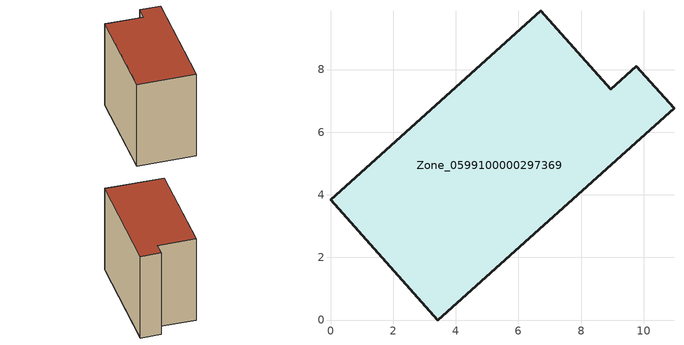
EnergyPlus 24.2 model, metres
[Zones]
Zone_0599100000297369
 floor ground (C_G): 3.42,0 0,3.84 6.72,9.87 8.95,7.37 9.77,8.1 10.97,6.76 z0
 wall outside (C_F): 3.42,0 10.97,6.76 9.77,8.1 8.95,7.37 6.72,9.87 0,3.84 3.42,0 z0:8.31
 roof outside (C_R): 0,3.84 3.42,0 10.97,6.76 9.77,8.1 8.95,7.37 6.72,9.87 z8.31
[BUILDING]
Pand.0599100000297369: North Axis=0; Terrain=City; Loads Convergence Tolerance Value=0.04; Temperature Convergence Tolerance Value=0.4; Solar Distribution=FullExterior; Maximum Number of Warmup Days=25; Minimum Number of Warmup Days=1
[Site:Location]
Rotterdam.The.Hague.AP_ZH_NLD Design_Conditions: Latitude=51.96; Longitude=4.45; Time Zone=1; Elevation=-4.5
[SITE:GROUNDTEMPERATURE:BUILDINGSURFACE]
18, 18, 18, 18, 18, 18, 18, 18, 18, 18, 18, 18
[MATERIAL] Thermal Absorptance=0.9; Solar Absorptance=0.7; Visible Absorptance=0.7
Name | Roughness | Thickness | Conductivity | Density | Specific Heat
G.TI.1975-1991 | MediumSmooth | 0.15 | 0.288461 | 540 | 1210
F.TI.1975-1991 | Rough | 0.3 | 0.230769 | 1920 | 840
R.TI.1975-1991 | MediumRough | 0.2 | 0.153846 | 1500 | 1000
[CONSTRUCTION]
C_G: G.TI.1975-1991
C_F: F.TI.1975-1991
C_R: R.TI.1975-1991
[ZONE]
Zone_0599100000297369: Type=1; Multiplier=1; Ceiling Height=Autocalculate; Volume=Autocalculate; Floor Area=autocalculate; Part of Total Floor Area=Yes
[ZONEINFILTRATION:DESIGNFLOWRATE]
Infil_Zone_0599100000297369: Zone or ZoneList or Space or SpaceList=Zone_0599100000297369; Schedule=AlwaysOn; Design Flow Rate Calculation Method=Flow/Area; Flow Rate per Floor Area=0.003; Constant Term Coefficient=1; Temperature Term Coefficient=0; Velocity Term Coefficient=0; Velocity Squared Term Coefficient=0
[HVACTEMPLATE:ZONE:IDEALLOADSAIRSYSTEM]
Zone_0599100000297369: Maximum Heating Supply Air Temperature=50; Minimum Cooling Supply Air Temperature=13; Maximum Heating Supply Air Humidity Ratio=0.0156; Minimum Cooling Supply Air Humidity Ratio=0.0077; Heating Limit=NoLimit; Cooling Limit=NoLimit; Dehumidification Control Type=ConstantSensibleHeatRatio; Cooling Sensible Heat Ratio=0.7; Dehumidification Setpoint=60; Humidification Control Type=None; Humidification Setpoint=30; Outdoor Air Method=None; Outdoor Air Flow Rate per Person=0.00944; Outdoor Air Flow Rate per Zone Floor Area=0; Outdoor Air Flow Rate per Zone=0; Demand Controlled Ventilation Type=None; Outdoor Air Economizer Type=NoEconomizer; Heat Recovery Type=None; Sensible Heat Recovery Effectiveness=0.7; Latent Heat Recovery Effectiveness=0.65
[ZONECONTROL:THERMOSTAT]
ThermostatControl_Zone_0599100000297369: Zone or ZoneList=Zone_0599100000297369; Control Type Schedule=DualSetpointControlType; Control 1=Thermostat_Zone_0599100000297369; Temperature Difference Between Cutout And Setpoint=0
[THERMOSTATSETPOINT:DUALSETPOINT]
Thermostat_Zone_0599100000297369: Heating Setpoint Temperature Schedule=HeatingSetpoint_Zone_0599100000297369; Cooling Setpoint Temperature Schedule=CoolingSetpoint_Zone_0599100000297369
[SCHEDULE:COMPACT]
HeatingSetpoint_Zone_0599100000297369: Through: 12/31, For: AllDays, Until: 24:00, 21
CoolingSetpoint_Zone_0599100000297369: Through: 12/31, For: AllDays, Until: 24:00, 24
DualSetpointControlType: Through: 12/31, For: AllDays, Until: 24:00, 4
AlwaysOn: Through: 12/31, For: AllDays, Until: 24:00, 1
